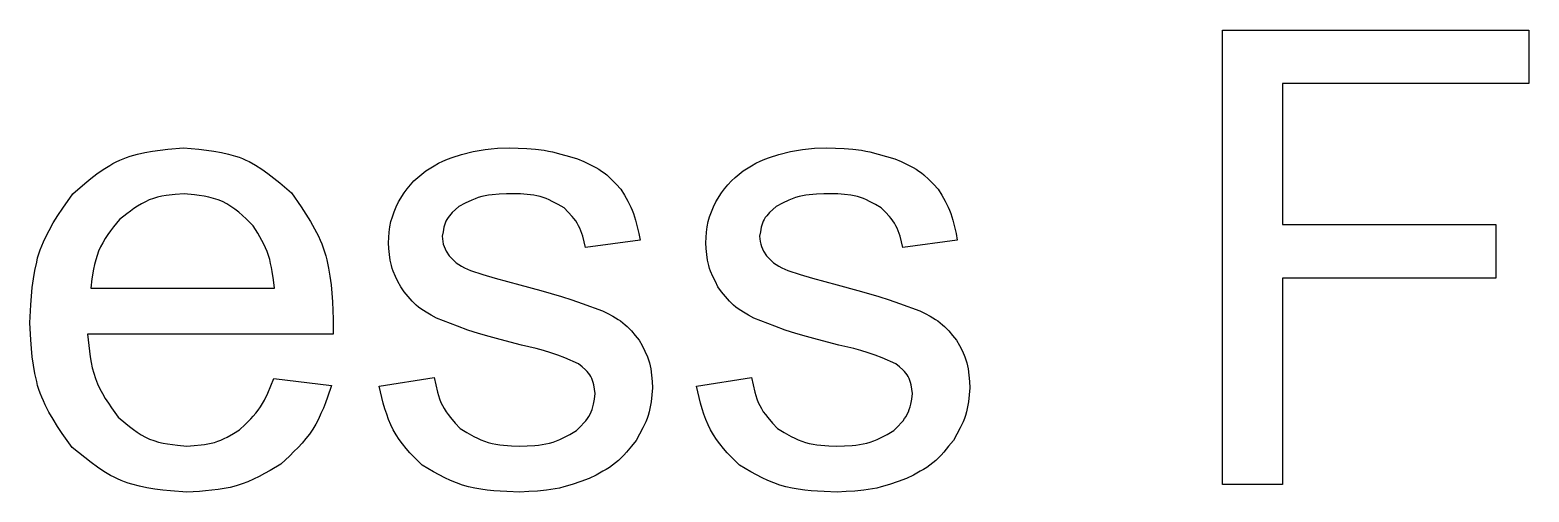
# Model space of a CAD drawing. Extents: x 14 to 324, y 11 to 161.
# Drawn here: x 57.65 to 81.29, y 30.27 to 37.55 of the extents above; entities that cross this region are included whole.
import ezdxf

# ---------------------------------------------------------------- set-up
doc = ezdxf.new("R2010")
doc.units = 0
doc.layers.add('Layer_1', color=7, linetype='CONTINUOUS')

msp = doc.modelspace()

# ---------------------------------------------------------------- linework, layer by layer
at = {"layer": 'Layer_1', "color": 7}
for p, q in [((76.459, 30.392), (76.459, 37.554)), ((76.459, 37.554), (81.292, 37.554)), ((81.292, 37.554), (81.292, 36.71)), ((81.292, 36.71), (77.407, 36.71)), ((77.407, 36.71), (77.407, 34.492)), ((59.829, 35.676), (60.077, 35.698)), ((60.077, 35.698), (60.318, 35.676)), ((65.024, 35.69), (65.218, 35.698)), ((65.218, 35.698), (65.354, 35.694)), ((65.354, 35.694), (65.491, 35.688)), ((70.027, 35.69), (70.221, 35.698)), ((70.221, 35.698), (70.358, 35.694)), ((70.358, 35.694), (70.494, 35.688)), ((58.963, 35.45), (59.014, 35.477)), ((59.014, 35.477), (59.069, 35.502)), ((59.069, 35.502), (59.124, 35.526)), ((59.124, 35.526), (59.178, 35.547)), ((59.178, 35.547), (59.235, 35.567)), ((59.235, 35.567), (59.348, 35.6)), ((59.348, 35.6), (59.466, 35.626)), ((59.466, 35.626), (59.585, 35.647)), ((59.585, 35.647), (59.706, 35.663)), ((59.706, 35.663), (59.829, 35.676)), ((60.318, 35.676), (60.437, 35.663)), ((60.437, 35.663), (60.554, 35.647)), ((60.554, 35.647), (60.672, 35.626)), ((60.672, 35.626), (60.785, 35.6)), ((60.785, 35.6), (60.896, 35.569)), ((60.896, 35.569), (60.951, 35.549)), ((60.951, 35.549), (61.006, 35.528)), ((61.006, 35.528), (61.059, 35.504)), ((61.059, 35.504), (61.109, 35.481)), ((61.109, 35.481), (61.211, 35.424)), ((64.098, 35.455), (64.166, 35.489)), ((64.166, 35.489), (64.238, 35.518)), ((64.238, 35.518), (64.311, 35.545)), ((64.311, 35.545), (64.457, 35.592)), ((64.457, 35.592), (64.645, 35.639)), ((64.645, 35.639), (64.739, 35.657)), ((64.739, 35.657), (64.833, 35.672)), ((64.833, 35.672), (64.928, 35.684)), ((64.928, 35.684), (65.024, 35.69)), ((65.491, 35.688), (65.626, 35.676)), ((65.626, 35.676), (65.761, 35.659)), ((65.761, 35.659), (65.829, 35.647)), ((65.829, 35.647), (65.896, 35.633)), ((65.896, 35.633), (66.027, 35.6)), ((66.027, 35.6), (66.16, 35.563)), ((66.16, 35.563), (66.29, 35.522)), ((66.29, 35.522), (66.388, 35.481)), ((66.388, 35.481), (66.484, 35.436)), ((69.101, 35.455), (69.169, 35.489)), ((69.169, 35.489), (69.242, 35.518)), ((69.242, 35.518), (69.314, 35.545)), ((69.314, 35.545), (69.461, 35.592)), ((69.461, 35.592), (69.648, 35.639)), ((69.648, 35.639), (69.742, 35.657)), ((69.742, 35.657), (69.838, 35.672)), ((69.838, 35.672), (69.932, 35.684)), ((69.932, 35.684), (70.027, 35.69)), ((70.494, 35.688), (70.629, 35.676)), ((70.629, 35.676), (70.764, 35.659)), ((70.764, 35.659), (70.832, 35.647)), ((70.832, 35.647), (70.899, 35.633)), ((70.899, 35.633), (71.03, 35.6)), ((71.03, 35.6), (71.163, 35.563)), ((71.163, 35.563), (71.294, 35.522)), ((71.294, 35.522), (71.391, 35.481)), ((71.391, 35.481), (71.487, 35.436)), ((58.614, 35.213), (58.709, 35.287)), ((58.709, 35.287), (58.809, 35.356)), ((58.809, 35.356), (58.911, 35.42)), ((58.911, 35.42), (58.963, 35.45)), ((61.211, 35.424), (61.311, 35.362)), ((61.311, 35.362), (61.406, 35.293)), ((61.406, 35.293), (61.5, 35.221)), ((63.709, 35.176), (63.769, 35.231)), ((63.769, 35.231), (63.898, 35.336)), ((63.898, 35.336), (64.029, 35.416)), ((64.029, 35.416), (64.098, 35.455)), ((66.484, 35.436), (66.578, 35.387)), ((66.578, 35.387), (66.623, 35.362)), ((66.623, 35.362), (66.666, 35.332)), ((66.666, 35.332), (66.707, 35.303)), ((66.707, 35.303), (66.748, 35.27)), ((66.748, 35.27), (66.826, 35.199)), ((68.714, 35.176), (68.773, 35.231)), ((68.773, 35.231), (68.902, 35.336)), ((68.902, 35.336), (69.032, 35.416)), ((69.032, 35.416), (69.101, 35.455)), ((71.487, 35.436), (71.581, 35.387)), ((71.581, 35.387), (71.626, 35.362)), ((71.626, 35.362), (71.669, 35.332)), ((71.669, 35.332), (71.712, 35.303)), ((71.712, 35.303), (71.751, 35.27)), ((71.751, 35.27), (71.829, 35.199)), ((58.328, 34.975), (58.518, 35.135)), ((58.518, 35.135), (58.614, 35.213)), ((61.5, 35.221), (61.594, 35.147)), ((61.594, 35.147), (61.778, 34.99)), ((61.778, 34.99), (61.932, 34.766)), ((63.466, 34.846), (63.554, 34.986)), ((63.554, 34.986), (63.601, 35.053)), ((63.601, 35.053), (63.654, 35.115)), ((63.654, 35.115), (63.709, 35.176)), ((66.826, 35.199), (66.9, 35.123)), ((66.9, 35.123), (66.971, 35.045)), ((66.971, 35.045), (67.027, 34.951)), ((68.47, 34.846), (68.558, 34.986)), ((68.558, 34.986), (68.604, 35.053)), ((68.604, 35.053), (68.657, 35.115)), ((68.657, 35.115), (68.714, 35.176)), ((71.829, 35.199), (71.903, 35.123)), ((71.903, 35.123), (71.974, 35.045)), ((71.974, 35.045), (72.031, 34.951)), ((58.17, 34.746), (58.328, 34.975)), ((59.352, 34.781), (59.294, 34.742)), ((59.411, 34.816), (59.352, 34.781)), ((59.474, 34.848), (59.411, 34.816)), ((59.536, 34.877), (59.474, 34.848)), ((59.601, 34.898), (59.536, 34.877)), ((59.667, 34.918), (59.601, 34.898)), ((59.734, 34.934), (59.667, 34.918)), ((59.804, 34.945), (59.734, 34.934)), ((59.945, 34.963), (59.804, 34.945)), ((60.087, 34.975), (59.945, 34.963)), ((60.246, 34.959), (60.087, 34.975)), ((60.324, 34.947), (60.246, 34.959)), ((60.4, 34.936), (60.324, 34.947)), ((60.476, 34.92), (60.4, 34.936)), ((60.55, 34.9), (60.476, 34.92)), ((60.623, 34.877), (60.55, 34.9)), ((60.691, 34.85), (60.623, 34.877)), ((60.758, 34.814), (60.691, 34.85)), ((60.822, 34.775), (60.758, 34.814)), ((60.885, 34.73), (60.822, 34.775)), ((61.932, 34.766), (62.006, 34.652)), ((63.398, 34.691), (63.431, 34.769)), ((63.431, 34.769), (63.466, 34.846)), ((64.416, 34.775), (64.363, 34.726)), ((64.518, 34.826), (64.416, 34.775)), ((64.619, 34.873), (64.518, 34.826)), ((64.672, 34.895), (64.619, 34.873)), ((64.723, 34.914), (64.672, 34.895)), ((64.778, 34.93), (64.723, 34.914)), ((64.831, 34.941), (64.778, 34.93)), ((64.885, 34.951), (64.831, 34.941)), ((64.94, 34.959), (64.885, 34.951)), ((65.053, 34.969), (64.94, 34.959)), ((65.167, 34.973), (65.053, 34.969)), ((65.28, 34.975), (65.167, 34.973)), ((65.388, 34.971), (65.28, 34.975)), ((65.493, 34.963), (65.388, 34.971)), ((65.597, 34.951), (65.493, 34.963)), ((65.647, 34.941), (65.597, 34.951)), ((65.698, 34.93), (65.647, 34.941)), ((65.747, 34.914), (65.698, 34.93)), ((65.796, 34.897), (65.747, 34.914)), ((65.843, 34.877), (65.796, 34.897)), ((65.89, 34.854), (65.843, 34.877)), ((65.984, 34.805), (65.89, 34.854)), ((66.076, 34.75), (65.984, 34.805)), ((66.14, 34.683), (66.076, 34.75)), ((67.027, 34.951), (67.08, 34.857)), ((67.08, 34.857), (67.129, 34.762)), ((67.129, 34.762), (67.15, 34.713)), ((68.401, 34.691), (68.434, 34.769)), ((68.434, 34.769), (68.47, 34.846)), ((69.419, 34.775), (69.367, 34.726)), ((69.521, 34.826), (69.419, 34.775)), ((69.623, 34.873), (69.521, 34.826)), ((69.675, 34.895), (69.623, 34.873)), ((69.726, 34.914), (69.675, 34.895)), ((69.781, 34.93), (69.726, 34.914)), ((69.834, 34.941), (69.781, 34.93)), ((69.889, 34.951), (69.834, 34.941)), ((69.943, 34.959), (69.889, 34.951)), ((70.057, 34.969), (69.943, 34.959)), ((70.17, 34.973), (70.057, 34.969)), ((70.283, 34.975), (70.17, 34.973)), ((70.391, 34.971), (70.283, 34.975)), ((70.496, 34.963), (70.391, 34.971)), ((70.6, 34.951), (70.496, 34.963)), ((70.651, 34.941), (70.6, 34.951)), ((70.702, 34.93), (70.651, 34.941)), ((70.75, 34.914), (70.702, 34.93)), ((70.799, 34.897), (70.75, 34.914)), ((70.846, 34.877), (70.799, 34.897)), ((70.893, 34.854), (70.846, 34.877)), ((70.987, 34.805), (70.893, 34.854)), ((71.079, 34.75), (70.987, 34.805)), ((71.143, 34.683), (71.079, 34.75)), ((72.031, 34.951), (72.083, 34.857)), ((72.083, 34.857), (72.132, 34.762)), ((72.132, 34.762), (72.154, 34.713)), ((57.955, 34.396), (58.021, 34.515)), ((58.021, 34.515), (58.094, 34.631)), ((58.094, 34.631), (58.17, 34.746)), ((59.067, 34.57), (58.973, 34.451)), ((59.18, 34.658), (59.067, 34.57)), ((59.237, 34.701), (59.18, 34.658)), ((59.294, 34.742), (59.237, 34.701)), ((60.945, 34.682), (60.885, 34.73)), ((61.004, 34.631), (60.945, 34.682)), ((61.062, 34.578), (61.004, 34.631)), ((61.176, 34.467), (61.062, 34.578)), ((62.006, 34.652), (62.077, 34.539)), ((62.077, 34.539), (62.143, 34.422)), ((63.33, 34.453), (63.345, 34.535)), ((63.345, 34.535), (63.369, 34.613)), ((63.369, 34.613), (63.398, 34.691)), ((64.213, 34.541), (64.201, 34.51)), ((64.229, 34.57), (64.213, 34.541)), ((64.246, 34.599), (64.229, 34.57)), ((64.268, 34.627), (64.246, 34.599)), ((64.313, 34.678), (64.268, 34.627)), ((64.363, 34.726), (64.313, 34.678)), ((66.203, 34.617), (66.14, 34.683)), ((66.232, 34.582), (66.203, 34.617)), ((66.259, 34.547), (66.232, 34.582)), ((66.283, 34.51), (66.259, 34.547)), ((67.15, 34.713), (67.17, 34.662)), ((67.17, 34.662), (67.203, 34.56)), ((67.203, 34.56), (67.231, 34.455)), ((68.333, 34.453), (68.348, 34.535)), ((68.348, 34.535), (68.372, 34.613)), ((68.372, 34.613), (68.401, 34.691)), ((69.216, 34.541), (69.204, 34.51)), ((69.232, 34.57), (69.216, 34.541)), ((69.249, 34.599), (69.232, 34.57)), ((69.271, 34.627), (69.249, 34.599)), ((69.316, 34.678), (69.271, 34.627)), ((69.367, 34.726), (69.316, 34.678)), ((71.206, 34.617), (71.143, 34.683)), ((71.235, 34.582), (71.206, 34.617)), ((71.262, 34.547), (71.235, 34.582)), ((71.286, 34.51), (71.262, 34.547)), ((72.154, 34.713), (72.173, 34.662)), ((72.173, 34.662), (72.206, 34.56)), ((72.206, 34.56), (72.234, 34.455)), ((57.894, 34.275), (57.955, 34.396)), ((58.883, 34.33), (58.84, 34.267)), ((58.926, 34.39), (58.883, 34.33)), ((58.973, 34.451), (58.926, 34.39)), ((61.246, 34.353), (61.176, 34.467)), ((61.311, 34.24), (61.246, 34.353)), ((62.143, 34.422), (62.202, 34.304)), ((62.202, 34.304), (62.229, 34.244)), ((63.306, 34.203), (63.318, 34.371)), ((63.318, 34.371), (63.33, 34.453)), ((64.168, 34.375), (64.156, 34.306)), ((64.156, 34.306), (64.166, 34.222)), ((64.182, 34.445), (64.168, 34.375)), ((64.19, 34.478), (64.182, 34.445)), ((64.201, 34.51), (64.19, 34.478)), ((66.306, 34.47), (66.283, 34.51)), ((66.326, 34.431), (66.306, 34.47)), ((66.343, 34.39), (66.326, 34.431)), ((66.357, 34.347), (66.343, 34.39)), ((66.371, 34.304), (66.357, 34.347)), ((66.394, 34.214), (66.371, 34.304)), ((67.231, 34.455), (67.254, 34.349)), ((67.254, 34.349), (67.274, 34.242)), ((68.309, 34.203), (68.321, 34.371)), ((68.321, 34.371), (68.333, 34.453)), ((69.171, 34.375), (69.16, 34.306)), ((69.16, 34.306), (69.169, 34.222)), ((69.185, 34.445), (69.171, 34.375)), ((69.193, 34.478), (69.185, 34.445)), ((69.204, 34.51), (69.193, 34.478)), ((71.309, 34.47), (71.286, 34.51)), ((71.329, 34.431), (71.309, 34.47)), ((71.346, 34.39), (71.329, 34.431)), ((71.36, 34.347), (71.346, 34.39)), ((71.374, 34.304), (71.36, 34.347)), ((71.397, 34.214), (71.374, 34.304)), ((72.234, 34.455), (72.257, 34.349)), ((72.257, 34.349), (72.277, 34.242)), ((77.407, 34.492), (80.771, 34.492)), ((80.771, 34.492), (80.771, 33.646)), ((57.795, 34.027), (57.816, 34.089)), ((57.816, 34.089), (57.84, 34.152)), ((57.84, 34.152), (57.865, 34.214)), ((57.865, 34.214), (57.894, 34.275)), ((58.737, 34.072), (58.711, 34.001)), ((58.768, 34.138), (58.737, 34.072)), ((58.801, 34.203), (58.768, 34.138)), ((58.84, 34.267), (58.801, 34.203)), ((61.342, 34.181), (61.311, 34.24)), ((61.369, 34.123), (61.342, 34.181)), ((61.395, 34.062), (61.369, 34.123)), ((61.416, 34.001), (61.395, 34.062)), ((62.229, 34.244), (62.255, 34.183)), ((62.255, 34.183), (62.278, 34.121)), ((62.278, 34.121), (62.298, 34.06)), ((62.298, 34.06), (62.317, 33.996)), ((63.312, 34.111), (63.306, 34.203)), ((63.322, 34.019), (63.312, 34.111)), ((64.166, 34.222), (64.172, 34.181)), ((64.172, 34.181), (64.184, 34.142)), ((64.184, 34.142), (64.199, 34.105)), ((64.199, 34.105), (64.219, 34.068)), ((64.219, 34.068), (64.264, 33.998)), ((66.414, 34.125), (66.394, 34.214)), ((67.274, 34.242), (66.414, 34.125)), ((68.317, 34.111), (68.309, 34.203)), ((68.325, 34.019), (68.317, 34.111)), ((69.169, 34.222), (69.177, 34.181)), ((69.177, 34.181), (69.187, 34.142)), ((69.187, 34.142), (69.203, 34.105)), ((69.203, 34.105), (69.222, 34.068)), ((69.222, 34.068), (69.267, 33.998)), ((71.417, 34.125), (71.397, 34.214)), ((72.277, 34.242), (71.417, 34.125)), ((57.73, 33.767), (57.76, 33.898)), ((57.76, 33.898), (57.775, 33.962)), ((57.775, 33.962), (57.795, 34.027)), ((58.67, 33.859), (58.657, 33.786)), ((58.69, 33.931), (58.67, 33.859)), ((58.711, 34.001), (58.69, 33.931)), ((61.434, 33.939), (61.416, 34.001)), ((61.449, 33.876), (61.434, 33.939)), ((61.463, 33.812), (61.449, 33.876)), ((61.475, 33.747), (61.463, 33.812)), ((62.317, 33.996), (62.335, 33.933)), ((62.335, 33.933), (62.362, 33.804)), ((62.362, 33.804), (62.384, 33.673)), ((63.333, 33.929), (63.322, 34.019)), ((63.343, 33.884), (63.333, 33.929)), ((63.355, 33.841), (63.343, 33.884)), ((63.367, 33.798), (63.355, 33.841)), ((64.264, 33.998), (64.338, 33.923)), ((64.338, 33.923), (64.375, 33.888)), ((64.375, 33.888), (64.416, 33.859)), ((64.416, 33.859), (64.461, 33.831)), ((64.461, 33.831), (64.506, 33.806)), ((64.506, 33.806), (64.602, 33.763)), ((68.337, 33.929), (68.325, 34.019)), ((68.347, 33.884), (68.337, 33.929)), ((68.358, 33.841), (68.347, 33.884)), ((68.37, 33.798), (68.358, 33.841)), ((69.267, 33.998), (69.341, 33.923)), ((69.341, 33.923), (69.378, 33.888)), ((69.378, 33.888), (69.419, 33.859)), ((69.419, 33.859), (69.464, 33.831)), ((69.464, 33.831), (69.509, 33.806)), ((69.509, 33.806), (69.605, 33.763)), ((57.691, 33.497), (57.707, 33.632)), ((57.707, 33.632), (57.73, 33.767)), ((58.631, 33.636), (58.612, 33.485)), ((58.657, 33.786), (58.631, 33.636)), ((61.492, 33.616), (61.475, 33.747)), ((61.508, 33.485), (61.492, 33.616)), ((62.384, 33.673), (62.401, 33.54)), ((63.382, 33.755), (63.367, 33.798)), ((63.418, 33.671), (63.382, 33.755)), ((63.457, 33.589), (63.418, 33.671)), ((63.5, 33.507), (63.457, 33.589)), ((64.602, 33.763), (64.795, 33.702)), ((64.795, 33.702), (64.989, 33.646)), ((64.989, 33.646), (65.378, 33.538)), ((68.386, 33.755), (68.37, 33.798)), ((68.421, 33.671), (68.386, 33.755)), ((68.462, 33.589), (68.421, 33.671)), ((68.503, 33.507), (68.462, 33.589)), ((69.605, 33.763), (69.799, 33.702)), ((69.799, 33.702), (69.992, 33.646)), ((69.992, 33.646), (70.381, 33.538)), ((77.407, 33.646), (77.407, 30.392)), ((80.771, 33.646), (77.407, 33.646)), ((57.668, 33.222), (57.677, 33.358)), ((57.677, 33.358), (57.691, 33.497)), ((58.612, 33.485), (61.508, 33.485)), ((62.401, 33.54), (62.413, 33.405)), ((62.413, 33.405), (62.423, 33.269)), ((63.556, 33.429), (63.5, 33.507)), ((63.617, 33.355), (63.556, 33.429)), ((63.679, 33.284), (63.617, 33.355)), ((65.378, 33.538), (65.708, 33.45)), ((65.708, 33.45), (65.872, 33.403)), ((65.872, 33.403), (66.036, 33.355)), ((66.036, 33.355), (66.199, 33.302)), ((68.56, 33.429), (68.503, 33.507)), ((68.62, 33.355), (68.56, 33.429)), ((68.683, 33.284), (68.62, 33.355)), ((70.381, 33.538), (70.711, 33.45)), ((70.711, 33.45), (70.875, 33.403)), ((70.875, 33.403), (71.04, 33.355)), ((71.04, 33.355), (71.202, 33.302)), ((57.654, 32.942), (57.668, 33.222)), ((62.423, 33.269), (62.436, 32.997)), ((63.713, 33.249), (63.679, 33.284)), ((63.746, 33.218), (63.713, 33.249)), ((63.783, 33.188), (63.746, 33.218)), ((63.82, 33.161), (63.783, 33.188)), ((63.9, 33.108), (63.82, 33.161)), ((63.982, 33.059), (63.9, 33.108)), ((66.199, 33.302), (66.359, 33.247)), ((66.359, 33.247), (66.681, 33.13)), ((66.681, 33.13), (66.765, 33.087)), ((68.716, 33.249), (68.683, 33.284)), ((68.749, 33.218), (68.716, 33.249)), ((68.786, 33.188), (68.749, 33.218)), ((68.823, 33.161), (68.786, 33.188)), ((68.904, 33.108), (68.823, 33.161)), ((68.986, 33.059), (68.904, 33.108)), ((71.202, 33.302), (71.364, 33.247)), ((71.364, 33.247), (71.685, 33.13)), ((71.685, 33.13), (71.769, 33.087)), ((57.668, 32.672), (57.654, 32.942)), ((62.436, 32.997), (62.433, 32.762)), ((64.066, 33.012), (63.982, 33.059)), ((64.395, 32.887), (64.066, 33.012)), ((64.561, 32.827), (64.395, 32.887)), ((66.765, 33.087), (66.847, 33.044)), ((66.847, 33.044), (66.928, 32.995)), ((66.928, 32.995), (66.967, 32.969)), ((66.967, 32.969), (67.004, 32.94)), ((67.004, 32.94), (67.039, 32.911)), ((67.039, 32.911), (67.072, 32.88)), ((67.072, 32.88), (67.139, 32.813)), ((69.07, 33.012), (68.986, 33.059)), ((69.398, 32.887), (69.07, 33.012)), ((69.564, 32.827), (69.398, 32.887)), ((71.769, 33.087), (71.851, 33.044)), ((71.851, 33.044), (71.931, 32.995)), ((71.931, 32.995), (71.97, 32.969)), ((71.97, 32.969), (72.007, 32.94)), ((72.007, 32.94), (72.042, 32.911)), ((72.042, 32.911), (72.075, 32.88)), ((72.075, 32.88), (72.142, 32.813)), ((57.677, 32.538), (57.668, 32.672)), ((62.433, 32.762), (58.563, 32.762)), ((58.563, 32.762), (58.58, 32.581)), ((64.727, 32.774), (64.561, 32.827)), ((64.897, 32.723), (64.727, 32.774)), ((65.067, 32.678), (64.897, 32.723)), ((65.407, 32.59), (65.067, 32.678)), ((67.139, 32.813), (67.199, 32.741)), ((67.199, 32.741), (67.26, 32.669)), ((67.26, 32.669), (67.307, 32.581)), ((69.732, 32.774), (69.564, 32.827)), ((69.9, 32.723), (69.732, 32.774)), ((70.07, 32.678), (69.9, 32.723)), ((70.41, 32.59), (70.07, 32.678)), ((72.142, 32.813), (72.203, 32.741)), ((72.203, 32.741), (72.263, 32.669)), ((72.263, 32.669), (72.31, 32.581)), ((57.691, 32.405), (57.677, 32.538)), ((57.707, 32.274), (57.691, 32.405)), ((58.58, 32.581), (58.592, 32.493)), ((58.592, 32.493), (58.604, 32.403)), ((58.604, 32.403), (58.62, 32.317)), ((65.638, 32.534), (65.407, 32.59)), ((65.753, 32.502), (65.638, 32.534)), ((65.866, 32.469), (65.753, 32.502)), ((65.98, 32.43), (65.866, 32.469)), ((66.089, 32.387), (65.98, 32.43)), ((66.306, 32.293), (66.089, 32.387)), ((67.307, 32.581), (67.352, 32.493)), ((67.352, 32.493), (67.393, 32.403)), ((67.393, 32.403), (67.408, 32.356)), ((70.643, 32.534), (70.41, 32.59)), ((70.756, 32.502), (70.643, 32.534)), ((70.87, 32.469), (70.756, 32.502)), ((70.983, 32.43), (70.87, 32.469)), ((71.092, 32.387), (70.983, 32.43)), ((71.309, 32.293), (71.092, 32.387)), ((72.31, 32.581), (72.357, 32.493)), ((72.357, 32.493), (72.396, 32.403)), ((72.396, 32.403), (72.412, 32.356)), ((57.73, 32.143), (57.707, 32.274)), ((58.62, 32.317), (58.637, 32.229)), ((58.637, 32.229), (58.661, 32.145)), ((66.363, 32.246), (66.306, 32.293)), ((66.416, 32.199), (66.363, 32.246)), ((66.439, 32.174), (66.416, 32.199)), ((66.461, 32.149), (66.439, 32.174)), ((66.482, 32.121), (66.461, 32.149)), ((67.408, 32.356), (67.422, 32.309)), ((67.422, 32.309), (67.434, 32.262)), ((67.434, 32.262), (67.444, 32.213)), ((67.444, 32.213), (67.457, 32.115)), ((71.366, 32.246), (71.309, 32.293)), ((71.419, 32.199), (71.366, 32.246)), ((71.442, 32.174), (71.419, 32.199)), ((71.466, 32.149), (71.442, 32.174)), ((71.485, 32.121), (71.466, 32.149)), ((72.412, 32.356), (72.425, 32.309)), ((72.425, 32.309), (72.437, 32.262)), ((72.437, 32.262), (72.447, 32.213)), ((72.447, 32.213), (72.46, 32.115)), ((57.76, 32.016), (57.73, 32.143)), ((57.775, 31.953), (57.76, 32.016)), ((57.795, 31.891), (57.775, 31.953)), ((58.661, 32.145), (58.686, 32.061)), ((58.686, 32.061), (58.719, 31.981)), ((58.719, 31.981), (58.756, 31.9)), ((61.403, 31.832), (61.451, 31.947)), ((61.451, 31.947), (61.498, 32.063)), ((61.498, 32.063), (62.407, 31.951)), ((62.407, 31.951), (62.347, 31.771)), ((63.16, 31.941), (64.029, 32.078)), ((63.203, 31.762), (63.16, 31.941)), ((64.029, 32.078), (64.053, 31.963)), ((64.053, 31.963), (64.08, 31.85)), ((66.5, 32.092), (66.482, 32.121)), ((66.513, 32.063), (66.5, 32.092)), ((66.527, 32.031), (66.513, 32.063)), ((66.537, 31.998), (66.527, 32.031)), ((66.545, 31.965), (66.537, 31.998)), ((66.556, 31.895), (66.545, 31.965)), ((67.457, 32.115), (67.465, 32.016)), ((67.469, 31.916), (67.461, 31.805)), ((67.465, 32.016), (67.469, 31.916)), ((68.163, 31.941), (69.032, 32.078)), ((68.206, 31.762), (68.163, 31.941)), ((69.032, 32.078), (69.056, 31.963)), ((69.056, 31.963), (69.083, 31.85)), ((71.503, 32.092), (71.485, 32.121)), ((71.518, 32.063), (71.503, 32.092)), ((71.53, 32.031), (71.518, 32.063)), ((71.54, 31.998), (71.53, 32.031)), ((71.548, 31.965), (71.54, 31.998)), ((71.56, 31.895), (71.548, 31.965)), ((72.46, 32.115), (72.468, 32.016)), ((72.472, 31.916), (72.464, 31.805)), ((72.468, 32.016), (72.472, 31.916)), ((57.816, 31.83), (57.795, 31.891)), ((57.84, 31.769), (57.816, 31.83)), ((57.865, 31.709), (57.84, 31.769)), ((57.892, 31.65), (57.865, 31.709)), ((58.756, 31.9), (58.797, 31.824)), ((58.797, 31.824), (58.842, 31.748)), ((58.842, 31.748), (58.891, 31.672)), ((61.319, 31.668), (61.35, 31.723)), ((61.35, 31.723), (61.403, 31.832)), ((62.313, 31.682), (62.28, 31.596)), ((62.347, 31.771), (62.313, 31.682)), ((63.226, 31.674), (63.203, 31.762)), ((64.08, 31.85), (64.096, 31.795)), ((64.096, 31.795), (64.113, 31.74)), ((64.113, 31.74), (64.135, 31.687)), ((64.135, 31.687), (64.158, 31.637)), ((66.539, 31.656), (66.554, 31.738)), ((66.554, 31.738), (66.566, 31.824)), ((66.566, 31.824), (66.556, 31.895)), ((67.447, 31.695), (67.43, 31.588)), ((67.461, 31.805), (67.447, 31.695)), ((68.229, 31.674), (68.206, 31.762)), ((69.083, 31.85), (69.099, 31.795)), ((69.099, 31.795), (69.117, 31.74)), ((69.117, 31.74), (69.138, 31.687)), ((69.138, 31.687), (69.161, 31.637)), ((71.542, 31.656), (71.558, 31.738)), ((71.558, 31.738), (71.569, 31.824)), ((71.569, 31.824), (71.56, 31.895)), ((72.453, 31.695), (72.433, 31.588)), ((72.464, 31.805), (72.453, 31.695)), ((57.953, 31.533), (57.892, 31.65)), ((58.02, 31.42), (57.953, 31.533)), ((58.891, 31.672), (58.942, 31.599)), ((58.942, 31.599), (59.046, 31.453)), ((59.046, 31.453), (59.163, 31.353)), ((61.135, 31.426), (61.176, 31.47)), ((61.176, 31.47), (61.215, 31.517)), ((61.215, 31.517), (61.252, 31.566)), ((61.252, 31.566), (61.287, 31.617)), ((61.287, 31.617), (61.319, 31.668)), ((62.243, 31.51), (62.204, 31.424)), ((62.28, 31.596), (62.243, 31.51)), ((63.251, 31.586), (63.226, 31.674)), ((63.279, 31.5), (63.251, 31.586)), ((63.308, 31.416), (63.279, 31.5)), ((64.158, 31.637), (64.184, 31.588)), ((64.184, 31.588), (64.215, 31.539)), ((64.215, 31.539), (64.248, 31.494)), ((64.248, 31.494), (64.283, 31.449)), ((64.283, 31.449), (64.358, 31.361)), ((66.443, 31.431), (66.466, 31.465)), ((66.466, 31.465), (66.486, 31.5)), ((66.486, 31.5), (66.504, 31.537)), ((66.504, 31.537), (66.517, 31.576)), ((66.517, 31.576), (66.529, 31.615)), ((66.529, 31.615), (66.539, 31.656)), ((67.404, 31.482), (67.387, 31.431)), ((67.418, 31.535), (67.404, 31.482)), ((67.43, 31.588), (67.418, 31.535)), ((68.255, 31.586), (68.229, 31.674)), ((68.282, 31.5), (68.255, 31.586)), ((68.311, 31.416), (68.282, 31.5)), ((69.161, 31.637), (69.187, 31.588)), ((69.187, 31.588), (69.218, 31.539)), ((69.218, 31.539), (69.251, 31.494)), ((69.251, 31.494), (69.287, 31.449)), ((69.287, 31.449), (69.361, 31.361)), ((71.446, 31.431), (71.47, 31.465)), ((71.47, 31.465), (71.489, 31.5)), ((71.489, 31.5), (71.507, 31.537)), ((71.507, 31.537), (71.52, 31.576)), ((71.52, 31.576), (71.532, 31.615)), ((71.532, 31.615), (71.542, 31.656)), ((72.408, 31.482), (72.39, 31.431)), ((72.421, 31.535), (72.408, 31.482)), ((72.433, 31.588), (72.421, 31.535)), ((58.09, 31.306), (58.02, 31.42)), ((58.164, 31.195), (58.09, 31.306)), ((59.163, 31.353), (59.223, 31.304)), ((59.223, 31.304), (59.284, 31.259)), ((59.284, 31.259), (59.345, 31.216)), ((59.345, 31.216), (59.409, 31.175)), ((60.861, 31.195), (60.957, 31.252)), ((60.957, 31.252), (61.047, 31.338)), ((61.047, 31.338), (61.135, 31.426)), ((62.114, 31.263), (62.063, 31.187)), ((62.161, 31.343), (62.114, 31.263)), ((62.204, 31.424), (62.161, 31.343)), ((63.343, 31.332), (63.308, 31.416)), ((63.382, 31.254), (63.343, 31.332)), ((63.427, 31.175), (63.382, 31.254)), ((64.358, 31.361), (64.438, 31.277)), ((64.438, 31.277), (64.545, 31.211)), ((64.545, 31.211), (64.653, 31.148)), ((66.169, 31.183), (66.273, 31.244)), ((66.273, 31.244), (66.333, 31.304)), ((66.333, 31.304), (66.392, 31.367)), ((66.392, 31.367), (66.419, 31.398)), ((66.419, 31.398), (66.443, 31.431)), ((67.32, 31.283), (67.268, 31.185)), ((67.365, 31.381), (67.32, 31.283)), ((67.387, 31.431), (67.365, 31.381)), ((68.347, 31.332), (68.311, 31.416)), ((68.386, 31.254), (68.347, 31.332)), ((68.431, 31.175), (68.386, 31.254)), ((69.361, 31.361), (69.441, 31.277)), ((69.441, 31.277), (69.548, 31.211)), ((69.548, 31.211), (69.656, 31.148)), ((71.173, 31.183), (71.276, 31.244)), ((71.276, 31.244), (71.337, 31.304)), ((71.337, 31.304), (71.395, 31.367)), ((71.395, 31.367), (71.423, 31.398)), ((71.423, 31.398), (71.446, 31.431)), ((72.324, 31.283), (72.271, 31.185)), ((72.369, 31.381), (72.324, 31.283)), ((72.39, 31.431), (72.369, 31.381)), ((58.32, 30.976), (58.164, 31.195)), ((58.518, 30.816), (58.32, 30.976)), ((59.409, 31.175), (59.474, 31.14)), ((59.474, 31.14), (59.54, 31.109)), ((59.54, 31.109), (59.608, 31.084)), ((59.608, 31.084), (59.679, 31.062)), ((59.679, 31.062), (59.753, 31.046)), ((59.753, 31.046), (59.825, 31.033)), ((59.825, 31.033), (59.902, 31.021)), ((59.902, 31.021), (59.978, 31.011)), ((59.978, 31.011), (60.13, 30.998)), ((60.13, 30.998), (60.242, 31.005)), ((60.242, 31.005), (60.351, 31.015)), ((60.351, 31.015), (60.406, 31.023)), ((60.406, 31.023), (60.461, 31.031)), ((60.461, 31.031), (60.513, 31.042)), ((60.513, 31.042), (60.564, 31.056)), ((60.564, 31.056), (60.617, 31.074)), ((60.617, 31.074), (60.666, 31.093)), ((60.666, 31.093), (60.717, 31.117)), ((60.717, 31.117), (60.765, 31.14)), ((60.765, 31.14), (60.861, 31.195)), ((61.883, 30.976), (61.817, 30.91)), ((61.946, 31.044), (61.883, 30.976)), ((62.006, 31.115), (61.946, 31.044)), ((62.063, 31.187), (62.006, 31.115)), ((63.476, 31.101), (63.427, 31.175)), ((63.529, 31.031), (63.476, 31.101)), ((63.586, 30.96), (63.529, 31.031)), ((64.653, 31.148), (64.709, 31.121)), ((64.709, 31.121), (64.764, 31.095)), ((64.764, 31.095), (64.821, 31.074)), ((64.821, 31.074), (64.879, 31.054)), ((64.879, 31.054), (64.94, 31.041)), ((64.94, 31.041), (64.999, 31.029)), ((64.999, 31.029), (65.061, 31.019)), ((65.061, 31.019), (65.122, 31.011)), ((65.122, 31.011), (65.247, 31.003)), ((65.247, 31.003), (65.374, 30.998)), ((65.374, 30.998), (65.495, 31.001)), ((65.495, 31.001), (65.614, 31.007)), ((65.614, 31.007), (65.673, 31.013)), ((65.673, 31.013), (65.732, 31.021)), ((65.732, 31.021), (65.788, 31.031)), ((65.788, 31.031), (65.847, 31.042)), ((65.847, 31.042), (65.902, 31.06)), ((65.902, 31.06), (65.956, 31.08)), ((65.956, 31.08), (66.011, 31.101)), ((66.011, 31.101), (66.064, 31.127)), ((66.064, 31.127), (66.169, 31.183)), ((67.137, 30.994), (67.059, 30.9)), ((67.213, 31.087), (67.137, 30.994)), ((67.268, 31.185), (67.213, 31.087)), ((68.479, 31.101), (68.431, 31.175)), ((68.532, 31.031), (68.479, 31.101)), ((68.589, 30.96), (68.532, 31.031)), ((69.656, 31.148), (69.713, 31.121)), ((69.713, 31.121), (69.767, 31.095)), ((69.767, 31.095), (69.826, 31.074)), ((69.826, 31.074), (69.883, 31.054)), ((69.883, 31.054), (69.943, 31.041)), ((69.943, 31.041), (70.002, 31.029)), ((70.002, 31.029), (70.064, 31.019)), ((70.064, 31.019), (70.125, 31.011)), ((70.125, 31.011), (70.25, 31.003)), ((70.25, 31.003), (70.377, 30.998)), ((70.377, 30.998), (70.498, 31.001)), ((70.498, 31.001), (70.618, 31.007)), ((70.618, 31.007), (70.676, 31.013)), ((70.676, 31.013), (70.735, 31.021)), ((70.735, 31.021), (70.793, 31.031)), ((70.793, 31.031), (70.85, 31.042)), ((70.85, 31.042), (70.905, 31.06)), ((70.905, 31.06), (70.96, 31.08)), ((70.96, 31.08), (71.014, 31.101)), ((71.014, 31.101), (71.067, 31.127)), ((71.067, 31.127), (71.173, 31.183)), ((72.14, 30.994), (72.062, 30.9)), ((72.216, 31.087), (72.14, 30.994)), ((72.271, 31.185), (72.216, 31.087)), ((58.618, 30.74), (58.518, 30.816)), ((58.719, 30.667), (58.618, 30.74)), ((61.75, 30.843), (61.612, 30.714)), ((61.817, 30.91), (61.75, 30.843)), ((63.646, 30.892), (63.586, 30.96)), ((63.709, 30.826), (63.646, 30.892)), ((63.838, 30.695), (63.709, 30.826)), ((66.887, 30.734), (66.84, 30.697)), ((66.933, 30.773), (66.887, 30.734)), ((66.976, 30.814), (66.933, 30.773)), ((67.018, 30.855), (66.976, 30.814)), ((67.059, 30.9), (67.018, 30.855)), ((68.649, 30.892), (68.589, 30.96)), ((68.712, 30.826), (68.649, 30.892)), ((68.841, 30.695), (68.712, 30.826)), ((71.89, 30.734), (71.843, 30.697)), ((71.937, 30.773), (71.89, 30.734)), ((71.98, 30.814), (71.937, 30.773)), ((72.021, 30.855), (71.98, 30.814)), ((72.062, 30.9), (72.021, 30.855)), ((58.821, 30.599), (58.719, 30.667)), ((58.926, 30.536), (58.821, 30.599)), ((58.981, 30.507), (58.926, 30.536)), ((59.036, 30.482), (58.981, 30.507)), ((61.266, 30.519), (61.178, 30.476)), ((61.354, 30.564), (61.266, 30.519)), ((61.44, 30.612), (61.354, 30.564)), ((61.612, 30.714), (61.44, 30.612)), ((64.016, 30.593), (63.838, 30.695)), ((64.105, 30.544), (64.016, 30.593)), ((64.195, 30.499), (64.105, 30.544)), ((64.287, 30.456), (64.195, 30.499)), ((66.582, 30.542), (66.472, 30.487)), ((66.687, 30.601), (66.582, 30.542)), ((66.74, 30.63), (66.687, 30.601)), ((66.791, 30.663), (66.74, 30.63)), ((66.84, 30.697), (66.791, 30.663)), ((69.019, 30.593), (68.841, 30.695)), ((69.109, 30.544), (69.019, 30.593)), ((69.199, 30.499), (69.109, 30.544)), ((69.29, 30.456), (69.199, 30.499)), ((71.585, 30.542), (71.475, 30.487)), ((71.692, 30.601), (71.585, 30.542)), ((71.743, 30.63), (71.692, 30.601)), ((71.794, 30.663), (71.743, 30.63)), ((71.843, 30.697), (71.794, 30.663)), ((59.091, 30.456), (59.036, 30.482)), ((59.147, 30.433), (59.091, 30.456)), ((59.204, 30.413), (59.147, 30.433)), ((59.261, 30.396), (59.204, 30.413)), ((59.38, 30.364), (59.261, 30.396)), ((59.499, 30.339), (59.38, 30.364)), ((59.622, 30.319), (59.499, 30.339)), ((59.747, 30.304), (59.622, 30.319)), ((59.872, 30.292), (59.747, 30.304)), ((60.126, 30.274), (59.872, 30.292)), ((60.326, 30.284), (60.126, 30.274)), ((60.423, 30.292), (60.326, 30.284)), ((60.523, 30.302), (60.423, 30.292)), ((60.621, 30.313), (60.523, 30.302)), ((60.717, 30.327), (60.621, 30.313)), ((60.812, 30.347), (60.717, 30.327)), ((60.906, 30.372), (60.812, 30.347)), ((60.998, 30.401), (60.906, 30.372)), ((61.09, 30.437), (60.998, 30.401)), ((61.178, 30.476), (61.09, 30.437)), ((64.379, 30.417), (64.287, 30.456)), ((64.475, 30.384), (64.379, 30.417)), ((64.571, 30.356), (64.475, 30.384)), ((64.668, 30.333), (64.571, 30.356)), ((64.766, 30.317), (64.668, 30.333)), ((64.866, 30.304), (64.766, 30.317)), ((64.967, 30.294), (64.866, 30.304)), ((65.069, 30.286), (64.967, 30.294)), ((65.173, 30.28), (65.069, 30.286)), ((65.378, 30.274), (65.173, 30.28)), ((65.519, 30.28), (65.378, 30.274)), ((65.659, 30.288), (65.519, 30.28)), ((65.8, 30.302), (65.659, 30.288)), ((65.868, 30.312), (65.8, 30.302)), ((65.937, 30.323), (65.868, 30.312)), ((66.005, 30.337), (65.937, 30.323)), ((66.074, 30.355), (66.005, 30.337)), ((66.206, 30.394), (66.074, 30.355)), ((66.339, 30.439), (66.206, 30.394)), ((66.472, 30.487), (66.339, 30.439)), ((69.382, 30.417), (69.29, 30.456)), ((69.478, 30.384), (69.382, 30.417)), ((69.574, 30.356), (69.478, 30.384)), ((69.672, 30.333), (69.574, 30.356)), ((69.769, 30.317), (69.672, 30.333)), ((69.871, 30.304), (69.769, 30.317)), ((69.971, 30.294), (69.871, 30.304)), ((70.072, 30.286), (69.971, 30.294)), ((70.176, 30.28), (70.072, 30.286)), ((70.381, 30.274), (70.176, 30.28)), ((70.522, 30.28), (70.381, 30.274)), ((70.662, 30.288), (70.522, 30.28)), ((70.803, 30.302), (70.662, 30.288)), ((70.872, 30.312), (70.803, 30.302)), ((70.94, 30.323), (70.872, 30.312)), ((71.008, 30.337), (70.94, 30.323)), ((71.077, 30.355), (71.008, 30.337)), ((71.21, 30.394), (71.077, 30.355)), ((71.345, 30.439), (71.21, 30.394)), ((71.475, 30.487), (71.345, 30.439)), ((77.407, 30.392), (76.459, 30.392))]:
    msp.add_line(p, q, dxfattribs=at)

doc.saveas('drawing.dxf')
